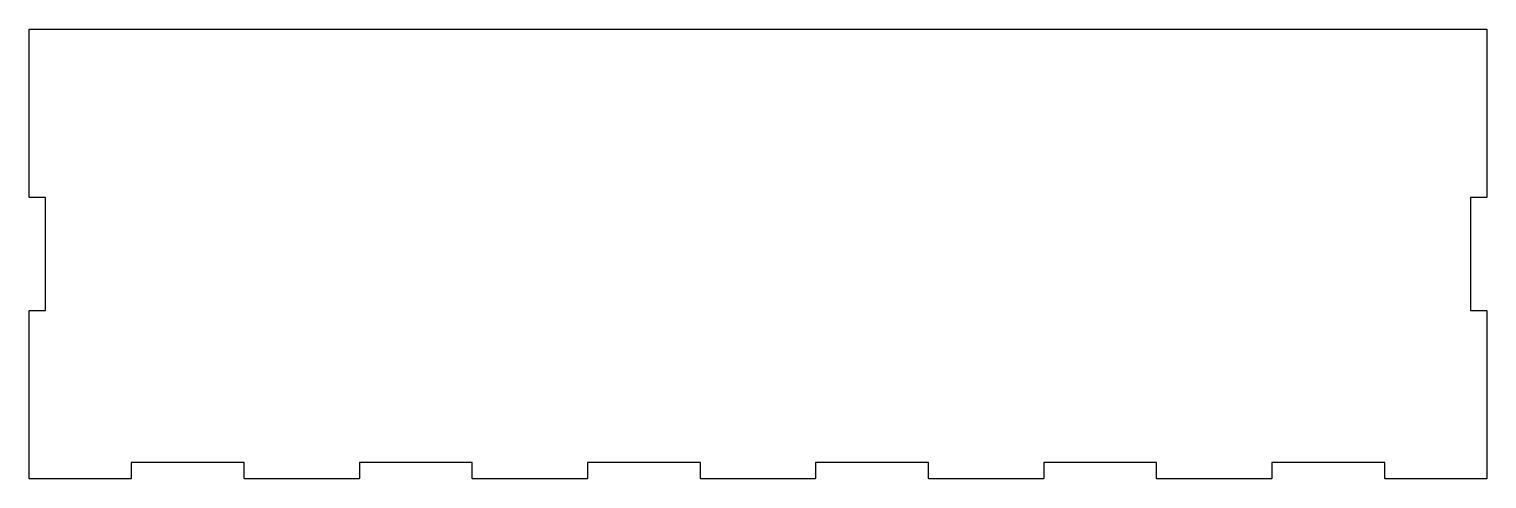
# Model space of a CAD drawing. Header units: millimetres. Extents: x 0 to 354, y 0 to 109.
import ezdxf

# ---------------------------------------------------------------- set-up
doc = ezdxf.new("R2010")
doc.units = ezdxf.units.MM
doc.layers.get('0').update_dxf_attribs({"linetype": 'CONTINUOUS'})

msp = doc.modelspace()

# ---------------------------------------------------------------- linework, layer by layer
msp.add_lwpolyline([(0.00002, 109.124132), (0.087888, 109.212), (354.212152, 109.212), (354.30002, 109.124132), (354.30002, 68.361918), (354.212152, 68.27405), (350.30002, 68.27405), (350.30002, 40.84995), (354.212152, 40.84995), (354.30002, 40.762082), (354.30002, -0.000132), (354.212152, -0.088), (329.570438, -0.088), (329.48257, -0.000132), (329.48257, 3.912), (302.05847, 3.912), (302.05847, -0.000132), (301.970602, -0.088), (274.122238, -0.088), (274.03437, -0.000132), (274.03437, 3.912), (246.61027, 3.912), (246.61027, -0.000132), (246.522402, -0.088), (218.674038, -0.088), (218.58617, -0.000132), (218.58617, 3.912), (191.16207, 3.912), (191.16207, -0.000132), (191.074202, -0.088), (163.225838, -0.088), (163.13797, -0.000132), (163.13797, 3.912), (135.71387, 3.912), (135.71387, -0.000132), (135.626002, -0.088), (107.777638, -0.088), (107.68977, -0.000132), (107.68977, 3.912), (80.26567, 3.912), (80.26567, -0.000132), (80.177802, -0.088), (52.329438, -0.088), (52.24157, -0.000132), (52.24157, 3.912), (24.81747, 3.912), (24.81747, -0.000132), (24.729602, -0.088), (0.087888, -0.088), (0.00002, -0.000132), (0.00002, 40.762082), (0.087888, 40.84995), (4.00002, 40.84995), (4.00002, 68.27405), (0.087888, 68.27405), (0.00002, 68.361918)], close=True)

doc.saveas('drawing.dxf')
